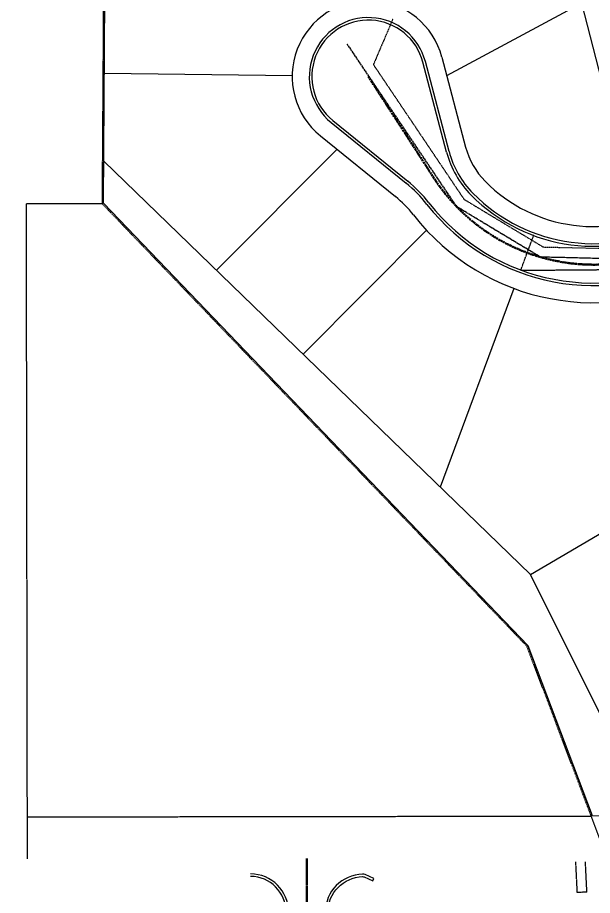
# Model space of a CAD drawing. Header units: metres. Extents: x 2434713 to 2437276, y 412026 to 418243.
# Drawn here: x 2435816 to 2436269, y 412917 to 413608 of the extents above; entities that cross this region are included whole.
import ezdxf

# ---------------------------------------------------------------- set-up
doc = ezdxf.new("R2010")
doc.units = ezdxf.units.M
for name, pattern in [('HIDDEN2', [0.1875, 0.125, -0.0625]), ('RES_SURVEY$0$CENTER', [2, 1.25, -0.25, 0.25, -0.25]), ('RES_SURVEY$0$DASHED', [0.75, 0.5, -0.25]), ('RES_SURVEY$0$LEDG_ROW', [1.65, 1.5, -0.15]), ('SANITARY', [1.7, 1.5, -0.2]), ('STORM', [0.6, 0.5, -0.1])]:
    doc.linetypes.add(name, pattern=pattern)
for name, color, linetype in [('E-CURB', 1, 'Continuous'), ('P-CURB', 2, 'Continuous'), ('P-U-SAN', 6, 'SANITARY'), ('P-U-STM', 4, 'STORM'), ('P-U-WAT', 7, 'HIDDEN2'), ('RES_SURVEY$0$E-LOTLINE', 1, 'RES_SURVEY$0$DASHED'), ('RES_SURVEY$0$E-ROW', 7, 'RES_SURVEY$0$LEDG_ROW'), ('RES_SURVEY$0$P-LOTLINE', 3, 'Continuous')]:
    doc.layers.add(name, color=color, linetype=linetype)
doc.layers.add('RES_SURVEY$0$P-CL', color=7, linetype='RES_SURVEY$0$CENTER', lineweight=50, true_color=0xc2cc0000)

msp = doc.modelspace()

# ---------------------------------------------------------------- linework, layer by layer
at = {"layer": 'E-CURB'}
for points in [[(2436027.32, 412903.74, 0.413298), (2435999.36, 412931.7)], [(2436029.32, 412903.75, 0.413298), (2435999.37, 412933.7)], [(2436060.32, 412903.52, -0.408012), (2436087.68, 412931.55, -0.109304), (2436088.95, 412931.3), (2436095.69, 412928.35), (2436096.49, 412930.18), (2436089.76, 412933.13, 0.109304), (2436087.64, 412933.55, 0.408012), (2436058.32, 412903.51)]]:
    msp.add_lwpolyline(points, format="xyb", dxfattribs=at)
at = {"layer": 'P-CURB'}
for p, q in [((2436153.85, 413502.17), (2436135.19, 413572.98)), ((2436155.79, 413502.68), (2436137.13, 413573.49)), ((2436062.92, 413525.49), (2436121.95, 413477.73)), ((2436064.17, 413527.05), (2436123.21, 413479.29))]:
    msp.add_line(p, q, dxfattribs=at)
for centre, radius, start, end in [((2436092.16, 413561.64), 46.5, 14.76148, 231.02448), ((2436092.16, 413561.64), 44.5, 14.76148, 231.02448), ((2436226.86, 413521.41), 75.5, 194.76148, 224.62547), ((2436226.86, 413521.41), 73.5, 194.76148, 224.62547), ((2436056.85, 413397.27), 103.5, 38.01593, 51.02448), ((2436056.85, 413397.27), 105.5, 38.01593, 51.02448), ((2436269.56, 413563.56), 133.5, 224.62547, 300.30639), ((2436269.56, 413563.56), 164.5, 218.01593, 300.30639), ((2436269.56, 413563.56), 135.5, 224.62547, 300.30639), ((2436269.56, 413563.56), 166.5, 218.01593, 300.30639)]:
    msp.add_arc(centre, radius, start, end, dxfattribs=at)
at = {"layer": 'P-U-SAN'}
for p, q in [((2436161.87, 413459.14), (2436075.42, 413587.53)), ((2436227.67, 413419.52), (2436161.87, 413459.14)), ((2436304.46, 413417.67), (2436227.67, 413419.52))]:
    msp.add_line(p, q, dxfattribs=at)
at = {"layer": 'P-U-STM'}
for p, q in [((2436264.4, 412919.4), (2436263.24, 412943.37)), ((2436256.83, 412919.03), (2436255.66, 412943.18)), ((2436264.4, 412919.4), (2436256.83, 412919.03))]:
    msp.add_line(p, q, dxfattribs=at)
msp.add_lwpolyline([(2436432.59, 413467.73), (2436306.39, 413409.62), (2436212.16, 413408.86), (2436222.6, 413436.99)], dxfattribs=at)
at = {"layer": 'P-U-WAT'}
msp.add_lwpolyline([(2436111.53, 413607.2), (2436096.16, 413571.05), (2436167.52, 413465.08), (2436229.99, 413427.47), (2436302.54, 413425.72), (2436463.11, 413512.14), (2436470.72, 413514.61)], dxfattribs=at)
at = {"layer": 'RES_SURVEY$0$E-LOTLINE'}
for p, q in [((2435896.58, 415615.74), (2435882.36, 413461.53)), ((2435882.5, 413461.53), (2435822.51, 413461.43)), ((2435822.51, 413461.43), (2435823.3, 412945.62)), ((2436217.11, 413113.07), (2435882.5, 413461.53)), ((2436280.3, 412946.32), (2436217.11, 413113.07))]:
    msp.add_line(p, q, dxfattribs=at)
at = {"layer": 'RES_SURVEY$0$E-ROW'}
msp.add_line((2435823.25, 412978.62), (2436267.8, 412979.3), dxfattribs=at)
at = {"layer": 'RES_SURVEY$0$P-CL', "flags": 128}
for points in [[(2436092.16, 413561.64), (2436143.61, 413482.09, 0.401052), (2436345.26, 413434.05), (2436465.62, 413504.41)], [(2436043.75, 412945.96), (2436043.98, 412804.82, -0.422885), (2435941.18, 412704.7), (2435735.55, 412710.45, 0.163693), (2435534.3, 412648.96), (2435527.94, 412644.4, 0.118382), (2435457.6, 412563.24), (2435440.21, 412529.7, 0.165146), (2435411.18, 412338.99), (2435433.47, 412213.88, -0.338701), (2435366.52, 412084.3), (2435298.83, 412052.37, -0.09668), (2435205.97, 412028.85), (2435163.66, 412026.51, -0.379977), (2435059.64, 412109.09), (2435049.13, 412169, -0.029581), (2435038.34, 412262.96), (2435019.28, 412607.46, -0.244921), (2435068.84, 412716.91), (2435102.47, 412743.3, 0.230617), (2435179.02, 412900.87), (2435178.97, 412944.56)]]:
    msp.add_lwpolyline(points, format="xyb", dxfattribs=at)
at = {"layer": 'RES_SURVEY$0$P-LOTLINE'}
for p, q in [((2435883.56, 413461.91), (2435897.6, 415615.75)), ((2436153.97, 413562.55), (2436260.23, 413619.52)), ((2436260.23, 413619.52), (2436303.86, 413448.56)), ((2436150.18, 413576.93), (2436168.84, 413506.12)), ((2435884.23, 413564.31), (2436032.17, 413562.41)), ((2436054.42, 413515), (2436113.46, 413467.24)), ((2435972.52, 413409.23), (2436067.49, 413504.43)), ((2436219.88, 413169.65), (2435883.78, 413495.18)), ((2436218.09, 413113.37), (2435883.56, 413461.91)), ((2436040.77, 413343.13), (2436138.05, 413440.65)), ((2436206.94, 413394.8), (2436148.9, 413238.4)), ((2436219.88, 413169.65), (2436517.46, 413343.59)), ((2436312.91, 412982.97), (2436219.88, 413169.65)), ((2436268.76, 412979.58), (2436218.09, 413113.37)), ((2436268.76, 412979.58), (2436281.42, 412979.6))]:
    msp.add_line(p, q, dxfattribs=at)
for centre, radius, start, end in [((2436092.16, 413561.64), 60, 14.76148, 231.02448), ((2436226.86, 413521.41), 60, 194.76148, 224.62547), ((2436269.56, 413563.56), 120, 224.62547, 300.30639), ((2436056.85, 413397.27), 90, 38.01593, 51.02448), ((2436269.56, 413563.56), 180, 218.01593, 300.30639)]:
    msp.add_arc(centre, radius, start, end, dxfattribs=at)

doc.saveas('drawing.dxf')
